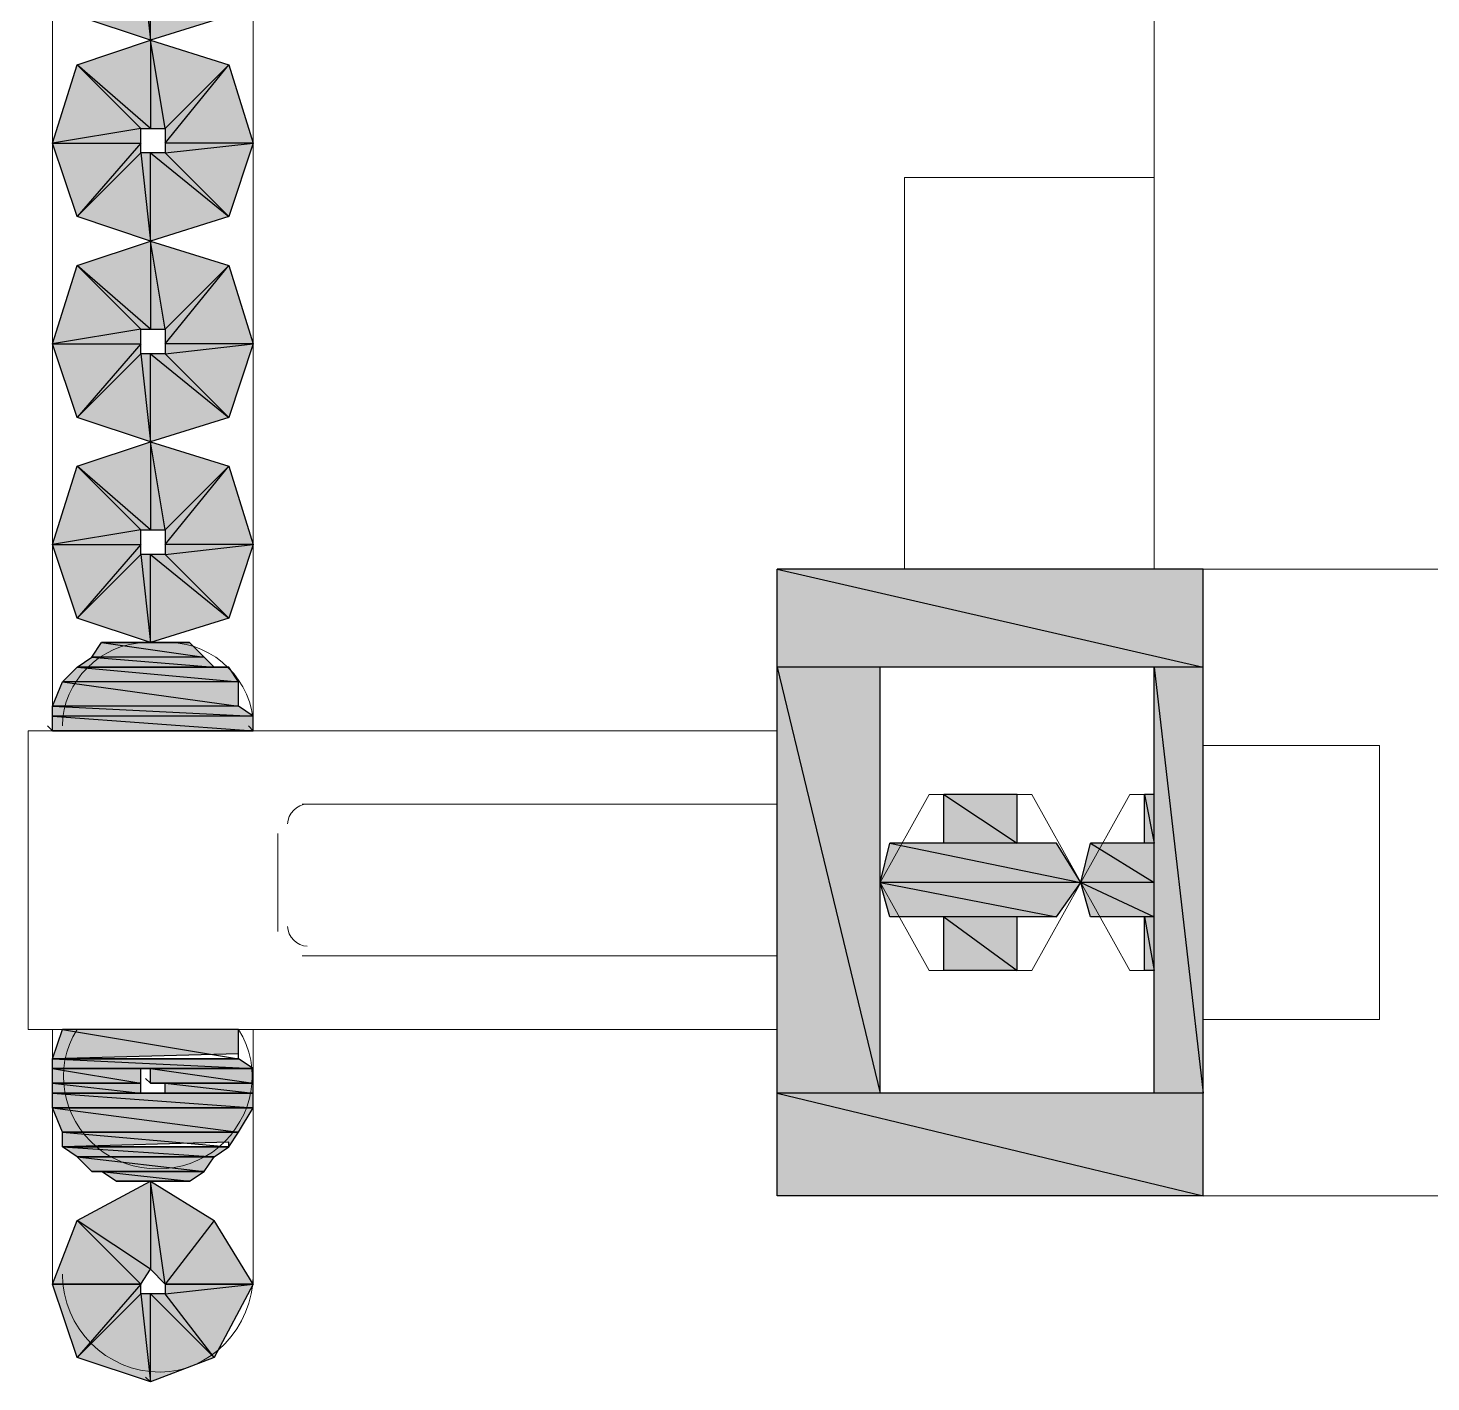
# Model space of a CAD drawing. Header units: millimetres. Extents: x 40 to 176, y -32 to 59.
# Drawn here: x 104.6479 to 105.0481, y 3.2596 to 3.6458 of the extents above; entities that cross this region are included whole.
import ezdxf

# ---------------------------------------------------------------- set-up
doc = ezdxf.new("R2010")
doc.units = ezdxf.units.MM
doc.layers.add('15 - Quadro de medição', color=6, linetype='Continuous')

msp = doc.modelspace()

# ---------------------------------------------------------------- hatches: boundary and pattern name
at = {"layer": '15 - Quadro de medição', "true_color": 0x000007}
h = msp.add_hatch(color=7, dxfattribs=at)
h.paths.add_polyline_path([(104.70517, 3.64932), (104.68701, 3.66748), (104.71215, 3.67027)])
h.paths.add_polyline_path([(104.68701, 3.66748), (104.71215, 3.67027), (104.68701, 3.67027)])
h.paths.add_polyline_path([(104.71215, 3.67027), (104.68701, 3.67027), (104.70517, 3.69262)])
h.paths.add_polyline_path([(104.68701, 3.67027), (104.70517, 3.69262), (104.68701, 3.67446)])
h.paths.add_polyline_path([(104.70517, 3.69262), (104.68701, 3.67446), (104.68282, 3.6996)])
h.paths.add_polyline_path([(104.68701, 3.67446), (104.68282, 3.6996), (104.68282, 3.67446)])
h.paths.add_polyline_path([(104.68282, 3.6996), (104.68282, 3.67446), (104.66187, 3.69262)])
h.paths.add_polyline_path([(104.68282, 3.67446), (104.66187, 3.69262), (104.68003, 3.67446)])
h.paths.add_polyline_path([(104.66187, 3.69262), (104.68003, 3.67446), (104.65488, 3.67027)])
h.paths.add_polyline_path([(104.68003, 3.67446), (104.65488, 3.67027), (104.68003, 3.67027)])
h.paths.add_polyline_path([(104.65488, 3.67027), (104.68003, 3.67027), (104.66187, 3.64932)])
h.paths.add_polyline_path([(104.68003, 3.67027), (104.66187, 3.64932), (104.68003, 3.66748)])
h.paths.add_polyline_path([(104.66187, 3.64932), (104.68003, 3.66748), (104.68282, 3.64233)])
h.paths.add_polyline_path([(104.68003, 3.66748), (104.68282, 3.64233), (104.68282, 3.66748)])
h.paths.add_polyline_path([(104.68282, 3.64233), (104.68282, 3.66748), (104.70517, 3.64932)])
h.paths.add_polyline_path([(104.68282, 3.66748), (104.70517, 3.64932), (104.68701, 3.66748)])
h = msp.add_hatch(color=7, dxfattribs=at)
h.paths.add_polyline_path([(104.70517, 3.59205), (104.68701, 3.61021), (104.71215, 3.613)])
h.paths.add_polyline_path([(104.68701, 3.61021), (104.71215, 3.613), (104.68701, 3.613)])
h.paths.add_polyline_path([(104.71215, 3.613), (104.68701, 3.613), (104.70517, 3.63535)])
h.paths.add_polyline_path([(104.68701, 3.613), (104.70517, 3.63535), (104.68701, 3.61719)])
h.paths.add_polyline_path([(104.70517, 3.63535), (104.68701, 3.61719), (104.68282, 3.64233)])
h.paths.add_polyline_path([(104.68701, 3.61719), (104.68282, 3.64233), (104.68282, 3.61719)])
h.paths.add_polyline_path([(104.68282, 3.64233), (104.68282, 3.61719), (104.66187, 3.63535)])
h.paths.add_polyline_path([(104.68282, 3.61719), (104.66187, 3.63535), (104.68003, 3.61719)])
h.paths.add_polyline_path([(104.66187, 3.63535), (104.68003, 3.61719), (104.65488, 3.613)])
h.paths.add_polyline_path([(104.68003, 3.61719), (104.65488, 3.613), (104.68003, 3.613)])
h.paths.add_polyline_path([(104.65488, 3.613), (104.68003, 3.613), (104.66187, 3.59205)])
h.paths.add_polyline_path([(104.68003, 3.613), (104.66187, 3.59205), (104.68003, 3.61021)])
h.paths.add_polyline_path([(104.66187, 3.59205), (104.68003, 3.61021), (104.68282, 3.58507)])
h.paths.add_polyline_path([(104.68003, 3.61021), (104.68282, 3.58507), (104.68282, 3.61021)])
h.paths.add_polyline_path([(104.68282, 3.58507), (104.68282, 3.61021), (104.70517, 3.59205)])
h.paths.add_polyline_path([(104.68282, 3.61021), (104.70517, 3.59205), (104.68701, 3.61021)])
h = msp.add_hatch(color=7, dxfattribs=at)
h.paths.add_polyline_path([(104.70517, 3.53478), (104.68701, 3.55294), (104.71215, 3.55574)])
h.paths.add_polyline_path([(104.68701, 3.55294), (104.71215, 3.55574), (104.68701, 3.55574)])
h.paths.add_polyline_path([(104.71215, 3.55574), (104.68701, 3.55574), (104.70517, 3.57808)])
h.paths.add_polyline_path([(104.68701, 3.55574), (104.70517, 3.57808), (104.68701, 3.55993)])
h.paths.add_polyline_path([(104.70517, 3.57808), (104.68701, 3.55993), (104.68282, 3.58507)])
h.paths.add_polyline_path([(104.68701, 3.55993), (104.68282, 3.58507), (104.68282, 3.55993)])
h.paths.add_polyline_path([(104.68282, 3.58507), (104.68282, 3.55993), (104.66187, 3.57808)])
h.paths.add_polyline_path([(104.68282, 3.55993), (104.66187, 3.57808), (104.68003, 3.55993)])
h.paths.add_polyline_path([(104.66187, 3.57808), (104.68003, 3.55993), (104.65488, 3.55574)])
h.paths.add_polyline_path([(104.68003, 3.55993), (104.65488, 3.55574), (104.68003, 3.55574)])
h.paths.add_polyline_path([(104.65488, 3.55574), (104.68003, 3.55574), (104.66187, 3.53478)])
h.paths.add_polyline_path([(104.68003, 3.55574), (104.66187, 3.53478), (104.68003, 3.55294)])
h.paths.add_polyline_path([(104.66187, 3.53478), (104.68003, 3.55294), (104.68282, 3.5278)])
h.paths.add_polyline_path([(104.68003, 3.55294), (104.68282, 3.5278), (104.68282, 3.55294)])
h.paths.add_polyline_path([(104.68282, 3.5278), (104.68282, 3.55294), (104.70517, 3.53478)])
h.paths.add_polyline_path([(104.68282, 3.55294), (104.70517, 3.53478), (104.68701, 3.55294)])
h = msp.add_hatch(color=7, dxfattribs=at)
h.paths.add_polyline_path([(104.70517, 3.47752), (104.68701, 3.49567), (104.71215, 3.49847)])
h.paths.add_polyline_path([(104.68701, 3.49567), (104.71215, 3.49847), (104.68701, 3.49847)])
h.paths.add_polyline_path([(104.71215, 3.49847), (104.68701, 3.49847), (104.70517, 3.52082)])
h.paths.add_polyline_path([(104.68701, 3.49847), (104.70517, 3.52082), (104.68701, 3.50266)])
h.paths.add_polyline_path([(104.70517, 3.52082), (104.68701, 3.50266), (104.68282, 3.5278)])
h.paths.add_polyline_path([(104.68701, 3.50266), (104.68282, 3.5278), (104.68282, 3.50266)])
h.paths.add_polyline_path([(104.68282, 3.5278), (104.68282, 3.50266), (104.66187, 3.52082)])
h.paths.add_polyline_path([(104.68282, 3.50266), (104.66187, 3.52082), (104.68003, 3.50266)])
h.paths.add_polyline_path([(104.66187, 3.52082), (104.68003, 3.50266), (104.65488, 3.49847)])
h.paths.add_polyline_path([(104.68003, 3.50266), (104.65488, 3.49847), (104.68003, 3.49847)])
h.paths.add_polyline_path([(104.65488, 3.49847), (104.68003, 3.49847), (104.66187, 3.47752)])
h.paths.add_polyline_path([(104.68003, 3.49847), (104.66187, 3.47752), (104.68003, 3.49567)])
h.paths.add_polyline_path([(104.66187, 3.47752), (104.68003, 3.49567), (104.68282, 3.47053)])
h.paths.add_polyline_path([(104.68003, 3.49567), (104.68282, 3.47053), (104.68282, 3.49567)])
h.paths.add_polyline_path([(104.68282, 3.47053), (104.68282, 3.49567), (104.70517, 3.47752)])
h.paths.add_polyline_path([(104.68282, 3.49567), (104.70517, 3.47752), (104.68701, 3.49567)])
h = msp.add_hatch(color=7, dxfattribs=at)
h.paths.add_polyline_path([(104.98312, 3.49148), (104.86161, 3.49148), (104.98312, 3.46355)])
h.paths.add_polyline_path([(104.86161, 3.49148), (104.98312, 3.46355), (104.86161, 3.46355)])
h = msp.add_hatch(color=7, dxfattribs=at)
h.paths.add_polyline_path([(104.69399, 3.47053), (104.66885, 3.47053), (104.69818, 3.46634)])
h.paths.add_polyline_path([(104.66885, 3.47053), (104.69818, 3.46634), (104.66606, 3.46634)])
h = msp.add_hatch(color=7, dxfattribs=at)
h.paths.add_polyline_path([(104.69818, 3.46634), (104.66606, 3.46634), (104.70098, 3.46355)])
h.paths.add_polyline_path([(104.66606, 3.46634), (104.70098, 3.46355), (104.66187, 3.46355)])
h = msp.add_hatch(color=7, dxfattribs=at)
h.paths.add_polyline_path([(104.70517, 3.46355), (104.66187, 3.46355), (104.70796, 3.45936)])
h.paths.add_polyline_path([(104.66187, 3.46355), (104.70796, 3.45936), (104.65768, 3.45936)])
h = msp.add_hatch(color=7, dxfattribs=at)
h.paths.add_polyline_path([(104.70517, 3.46355), (104.66187, 3.46355)])
h.paths.add_polyline_path([(104.70517, 3.46355), (104.66187, 3.46355), (104.70098, 3.46355)])
h = msp.add_hatch(color=7, dxfattribs=at)
h.paths.add_polyline_path([(104.89094, 3.46355), (104.86161, 3.46355), (104.89094, 3.34203)])
h.paths.add_polyline_path([(104.86161, 3.46355), (104.89094, 3.34203), (104.86161, 3.34203)])
h = msp.add_hatch(color=7, dxfattribs=at)
h.paths.add_polyline_path([(104.98312, 3.46355), (104.96916, 3.46355), (104.98312, 3.34203)])
h.paths.add_polyline_path([(104.96916, 3.46355), (104.98312, 3.34203), (104.96916, 3.34203)])
h = msp.add_hatch(color=7, dxfattribs=at)
h.paths.add_polyline_path([(104.70796, 3.45936), (104.65768, 3.45936), (104.70796, 3.45238)])
h.paths.add_polyline_path([(104.65768, 3.45936), (104.70796, 3.45238), (104.65488, 3.45238)])
h = msp.add_hatch(color=7, dxfattribs=at)
h.paths.add_polyline_path([(104.70796, 3.45238), (104.65488, 3.45238), (104.71215, 3.44958)])
h.paths.add_polyline_path([(104.65488, 3.45238), (104.71215, 3.44958), (104.65488, 3.44958)])
h = msp.add_hatch(color=7, dxfattribs=at)
h.paths.add_polyline_path([(104.71215, 3.44958), (104.65488, 3.44958), (104.71215, 3.44539)])
h.paths.add_polyline_path([(104.65488, 3.44958), (104.71215, 3.44539), (104.65488, 3.44539)])
h.paths.add_polyline_path([(104.71215, 3.44539), (104.65488, 3.44539)])
h.paths.add_polyline_path([(104.65488, 3.44539), (104.71215, 3.44539)])
h = msp.add_hatch(color=7, dxfattribs=at)
h.paths.add_polyline_path([(104.93005, 3.42723), (104.90909, 3.42723), (104.93005, 3.41327)])
h.paths.add_polyline_path([(104.90909, 3.42723), (104.93005, 3.41327), (104.90909, 3.41327)])
h = msp.add_hatch(color=7, dxfattribs=at)
h.paths.add_polyline_path([(104.96916, 3.42723), (104.96636, 3.42723), (104.96916, 3.41327)])
h.paths.add_polyline_path([(104.96636, 3.42723), (104.96916, 3.41327), (104.96636, 3.41327)])
h = msp.add_hatch(color=7, dxfattribs=at)
h.paths.add_polyline_path([(104.94122, 3.41327), (104.89373, 3.41327), (104.9482, 3.40209)])
h.paths.add_polyline_path([(104.89373, 3.41327), (104.9482, 3.40209), (104.89094, 3.40209)])
h = msp.add_hatch(color=7, dxfattribs=at)
h.paths.add_polyline_path([(104.96916, 3.41327), (104.951, 3.41327), (104.96916, 3.40209)])
h.paths.add_polyline_path([(104.951, 3.41327), (104.96916, 3.40209), (104.9482, 3.40209)])
h = msp.add_hatch(color=7, dxfattribs=at)
h.paths.add_polyline_path([(104.9482, 3.40209), (104.89094, 3.40209), (104.94122, 3.39231)])
h.paths.add_polyline_path([(104.89094, 3.40209), (104.94122, 3.39231), (104.89373, 3.39231)])
h = msp.add_hatch(color=7, dxfattribs=at)
h.paths.add_polyline_path([(104.96916, 3.40209), (104.9482, 3.40209), (104.96916, 3.39231)])
h.paths.add_polyline_path([(104.9482, 3.40209), (104.96916, 3.39231), (104.951, 3.39231)])
h = msp.add_hatch(color=7, dxfattribs=at)
h.paths.add_polyline_path([(104.93005, 3.39231), (104.90909, 3.39231), (104.93005, 3.37695)])
h.paths.add_polyline_path([(104.90909, 3.39231), (104.93005, 3.37695), (104.90909, 3.37695)])
h = msp.add_hatch(color=7, dxfattribs=at)
h.paths.add_polyline_path([(104.96916, 3.39231), (104.96636, 3.39231), (104.96916, 3.37695)])
h.paths.add_polyline_path([(104.96636, 3.39231), (104.96916, 3.37695), (104.96636, 3.37695)])
h = msp.add_hatch(color=7, dxfattribs=at)
h.paths.add_polyline_path([(104.70796, 3.36019), (104.65768, 3.36019), (104.70796, 3.35181)])
h.paths.add_polyline_path([(104.65768, 3.36019), (104.70796, 3.35181), (104.65488, 3.35181)])
h.paths.add_polyline_path([(104.70796, 3.35181), (104.65488, 3.35181)])
h.paths.add_polyline_path([(104.65488, 3.35181), (104.70796, 3.35181), (104.70796, 3.35321)])
h = msp.add_hatch(color=7, dxfattribs=at)
h.paths.add_polyline_path([(104.70796, 3.35181), (104.65488, 3.35181), (104.71215, 3.34902)])
h.paths.add_polyline_path([(104.65488, 3.35181), (104.71215, 3.34902), (104.65488, 3.34902)])
h.paths.add_polyline_path([(104.71215, 3.34902), (104.65488, 3.34902)])
h.paths.add_polyline_path([(104.65488, 3.34902), (104.71215, 3.34902)])
h.paths.add_polyline_path([(104.71215, 3.34902), (104.65488, 3.34902)])
h.paths.add_polyline_path([(104.71215, 3.34902), (104.65488, 3.34902)])
h = msp.add_hatch(color=7, dxfattribs=at)
h.paths.add_polyline_path([(104.68003, 3.34902), (104.65488, 3.34902)])
h.paths.add_polyline_path([(104.68003, 3.34902), (104.65488, 3.34902), (104.68282, 3.34902)])
h = msp.add_hatch(color=7, dxfattribs=at)
h.paths.add_polyline_path([(104.68003, 3.34902), (104.65488, 3.34902), (104.68003, 3.34482)])
h.paths.add_polyline_path([(104.65488, 3.34902), (104.68003, 3.34482), (104.65488, 3.34482)])
h = msp.add_hatch(color=7, dxfattribs=at)
h.paths.add_polyline_path([(104.71215, 3.34902), (104.68282, 3.34902), (104.71215, 3.34482)])
h.paths.add_polyline_path([(104.68282, 3.34902), (104.71215, 3.34482), (104.68282, 3.34482)])
h = msp.add_hatch(color=7, dxfattribs=at)
h.paths.add_polyline_path([(104.68003, 3.34482), (104.65488, 3.34482), (104.68003, 3.34203)])
h.paths.add_polyline_path([(104.65488, 3.34482), (104.68003, 3.34203), (104.65488, 3.34203)])
h = msp.add_hatch(color=7, dxfattribs=at)
h.paths.add_polyline_path([(104.68282, 3.34203), (104.65488, 3.34203)])
h.paths.add_polyline_path([(104.68282, 3.34203), (104.65488, 3.34203), (104.68003, 3.34203)])
h = msp.add_hatch(color=7, dxfattribs=at)
h.paths.add_polyline_path([(104.71215, 3.34203), (104.65488, 3.34203), (104.71215, 3.33784)])
h.paths.add_polyline_path([(104.65488, 3.34203), (104.71215, 3.33784), (104.65488, 3.33784)])
h.paths.add_polyline_path([(104.71215, 3.33784), (104.65488, 3.33784)])
h.paths.add_polyline_path([(104.65488, 3.33784), (104.71215, 3.33784)])
h = msp.add_hatch(color=7, dxfattribs=at)
h.paths.add_polyline_path([(104.71215, 3.34482), (104.68701, 3.34482), (104.71215, 3.34203)])
h.paths.add_polyline_path([(104.68701, 3.34482), (104.71215, 3.34203), (104.68701, 3.34203)])
h = msp.add_hatch(color=7, dxfattribs=at)
h.paths.add_polyline_path([(104.98312, 3.34203), (104.86161, 3.34203), (104.98312, 3.3127)])
h.paths.add_polyline_path([(104.86161, 3.34203), (104.98312, 3.3127), (104.86161, 3.3127)])
h = msp.add_hatch(color=7, dxfattribs=at)
h.paths.add_polyline_path([(104.71215, 3.33784), (104.65488, 3.33784), (104.70796, 3.33086)])
h.paths.add_polyline_path([(104.65488, 3.33784), (104.70796, 3.33086), (104.65768, 3.33086)])
h.paths.add_polyline_path([(104.70796, 3.33086), (104.65768, 3.33086)])
h.paths.add_polyline_path([(104.65768, 3.33086), (104.70796, 3.33086)])
h = msp.add_hatch(color=7, dxfattribs=at)
h.paths.add_polyline_path([(104.70796, 3.33086), (104.65768, 3.33086), (104.70517, 3.32667)])
h.paths.add_polyline_path([(104.65768, 3.33086), (104.70517, 3.32667), (104.65768, 3.32667)])
h.paths.add_polyline_path([(104.70517, 3.32667), (104.65768, 3.32667)])
h.paths.add_polyline_path([(104.65768, 3.32667), (104.70517, 3.32667), (104.70517, 3.32806)])
h = msp.add_hatch(color=7, dxfattribs=at)
h.paths.add_polyline_path([(104.70517, 3.32667), (104.65768, 3.32667), (104.70098, 3.32387)])
h.paths.add_polyline_path([(104.65768, 3.32667), (104.70098, 3.32387), (104.66187, 3.32387)])
h.paths.add_polyline_path([(104.70098, 3.32387), (104.66187, 3.32387)])
h.paths.add_polyline_path([(104.66187, 3.32387), (104.70098, 3.32387)])
h = msp.add_hatch(color=7, dxfattribs=at)
h.paths.add_polyline_path([(104.70098, 3.32387), (104.66187, 3.32387), (104.69818, 3.31968)])
h.paths.add_polyline_path([(104.66187, 3.32387), (104.69818, 3.31968), (104.66606, 3.31968)])
h.paths.add_polyline_path([(104.69818, 3.31968), (104.66606, 3.31968), (104.66885, 3.31968)])
msp.add_hatch(color=7, dxfattribs=at).paths.add_polyline_path([(104.66606, 3.31968), (104.69818, 3.31968), (104.69679, 3.31968)])
h = msp.add_hatch(color=7, dxfattribs=at)
h.paths.add_polyline_path([(104.69818, 3.31968), (104.66885, 3.31968), (104.69399, 3.31689)])
h.paths.add_polyline_path([(104.66885, 3.31968), (104.69399, 3.31689), (104.67304, 3.31689)])
h.paths.add_polyline_path([(104.69399, 3.31689), (104.67304, 3.31689)])
h.paths.add_polyline_path([(104.67304, 3.31689), (104.69399, 3.31689)])
h = msp.add_hatch(color=7, dxfattribs=at)
h.paths.add_polyline_path([(104.71215, 3.28756), (104.70098, 3.30572), (104.68701, 3.28756)])
h.paths.add_polyline_path([(104.70098, 3.30572), (104.68701, 3.28756), (104.68282, 3.31689)])
h.paths.add_polyline_path([(104.68701, 3.28756), (104.68282, 3.31689), (104.68282, 3.29175)])
h.paths.add_polyline_path([(104.68282, 3.31689), (104.68282, 3.29175), (104.66187, 3.30572)])
h.paths.add_polyline_path([(104.68282, 3.29175), (104.66187, 3.30572), (104.68003, 3.28756)])
h.paths.add_polyline_path([(104.66187, 3.30572), (104.68003, 3.28756), (104.65488, 3.28756)])
h = msp.add_hatch(color=7, dxfattribs=at)
h.paths.add_polyline_path([(104.65488, 3.28756), (104.68003, 3.28756), (104.66187, 3.26661)])
h.paths.add_polyline_path([(104.68003, 3.28756), (104.66187, 3.26661), (104.68003, 3.28476)])
h.paths.add_polyline_path([(104.66187, 3.26661), (104.68003, 3.28476), (104.68282, 3.25962)])
h.paths.add_polyline_path([(104.68003, 3.28476), (104.68282, 3.25962), (104.68282, 3.28476)])
h.paths.add_polyline_path([(104.68282, 3.25962), (104.68282, 3.28476), (104.70098, 3.26661)])
h.paths.add_polyline_path([(104.68282, 3.28476), (104.70098, 3.26661), (104.68701, 3.28476)])
h.paths.add_polyline_path([(104.70098, 3.26661), (104.68701, 3.28476), (104.71215, 3.28756)])
h.paths.add_polyline_path([(104.68701, 3.28476), (104.71215, 3.28756), (104.68701, 3.28756)])

# ---------------------------------------------------------------- linework, layer by layer
at = {"layer": '15 - Quadro de medição', "color": 7, "linetype": 'Continuous', "lineweight": 20, "true_color": 0x000007}
for points in [[(104.65488, 3.44539), (104.65488, 4.35328), (104.65488, 4.35328)], [(104.71215, 4.35328), (104.71215, 3.44539), (104.71215, 3.44539)], [(104.96916, 3.49148), (104.96916, 3.83509), (104.96916, 3.83509)], [(104.89792, 3.49148), (104.89792, 3.60323), (104.96916, 3.60323)], [(104.98312, 3.49148), (104.98312, 3.3127), (104.98312, 3.3127)], [(104.68701, 3.47053), (104.68282, 3.47053), (104.68003, 3.47053)], [(104.96916, 3.46355), (104.89094, 3.46355), (104.89094, 3.34203), (104.96916, 3.34203)], [(104.96916, 3.46355), (104.96916, 3.34203), (104.96916, 3.34203)], [(104.65488, 3.44539), (104.65349, 3.44679), (104.65349, 3.44679)], [(104.71215, 3.44539), (104.71076, 3.44679), (104.71076, 3.44679)], [(104.86161, 3.44539), (104.6479, 3.44539), (104.6479, 3.36019), (104.86161, 3.36019)], [(104.6479, 3.44539), (104.75545, 3.44539), (104.75545, 3.44539)], [(104.90909, 3.42723), (104.90909, 3.41327), (104.90909, 3.41327)], [(104.93005, 3.42723), (104.93005, 3.41327), (104.93005, 3.41327)], [(104.96916, 3.42723), (104.96217, 3.42723), (104.9482, 3.40209), (104.96217, 3.37695), (104.96916, 3.37695)], [(104.96217, 3.42723), (104.96636, 3.42723), (104.96636, 3.41327)], [(104.72612, 3.42444), (104.86161, 3.42444), (104.86161, 3.42444)], [(104.71914, 3.38812), (104.71914, 3.41606), (104.71914, 3.41606)], [(104.89373, 3.41327), (104.90909, 3.41327), (104.90909, 3.41327)], [(104.93005, 3.41327), (104.94122, 3.41327), (104.94122, 3.41327)], [(104.951, 3.41327), (104.96636, 3.41327), (104.96636, 3.41327)], [(104.89373, 3.39231), (104.90909, 3.39231), (104.90909, 3.39231)], [(104.90909, 3.39231), (104.90909, 3.37695), (104.90909, 3.37695)], [(104.93005, 3.39231), (104.93005, 3.37695), (104.93005, 3.37695)], [(104.93005, 3.39231), (104.94122, 3.39231), (104.94122, 3.39231)], [(104.951, 3.39231), (104.96636, 3.39231), (104.96636, 3.39231)], [(104.96636, 3.39231), (104.96636, 3.37695), (104.96636, 3.37695)], [(104.86161, 3.38114), (104.72612, 3.38114), (104.72612, 3.38114)], [(104.65488, 3.28756), (104.65488, 3.36019), (104.65488, 3.36019)], [(104.71215, 3.36019), (104.71215, 3.28756), (104.71215, 3.28756)], [(104.68282, 3.34482), (104.68142, 3.34622), (104.68142, 3.34622)], [(104.68282, 3.25962), (104.68142, 3.26102), (104.68142, 3.26102)]]:
    msp.add_lwpolyline(points, dxfattribs=at)
at = {"layer": '15 - Quadro de medição', "color": 7, "linetype": 'Continuous', "lineweight": -2, "true_color": 0x000007}
for points in [[(104.66187, 3.64932), (104.68003, 3.66748), (104.68282, 3.64233)], [(104.68003, 3.66748), (104.68282, 3.64233), (104.68282, 3.66748)], [(104.68282, 3.64233), (104.68282, 3.66748), (104.70517, 3.64932)], [(104.68282, 3.64233), (104.68282, 3.61719), (104.66187, 3.63535)], [(104.70517, 3.63535), (104.68701, 3.61719), (104.68282, 3.64233)], [(104.68701, 3.61719), (104.68282, 3.64233), (104.68282, 3.61719)], [(104.66187, 3.63535), (104.68003, 3.61719), (104.65488, 3.613)], [(104.68282, 3.61719), (104.66187, 3.63535), (104.68003, 3.61719)], [(104.71215, 3.613), (104.68701, 3.613), (104.70517, 3.63535)], [(104.68701, 3.613), (104.70517, 3.63535), (104.68701, 3.61719)], [(104.68003, 3.61719), (104.65488, 3.613), (104.68003, 3.613)], [(104.65488, 3.613), (104.68003, 3.613), (104.66187, 3.59205)], [(104.68003, 3.613), (104.66187, 3.59205), (104.68003, 3.61021)], [(104.66187, 3.59205), (104.68003, 3.61021), (104.68282, 3.58507)], [(104.68003, 3.61021), (104.68282, 3.58507), (104.68282, 3.61021)], [(104.68282, 3.58507), (104.68282, 3.61021), (104.70517, 3.59205)], [(104.68282, 3.61021), (104.70517, 3.59205), (104.68701, 3.61021)], [(104.70517, 3.59205), (104.68701, 3.61021), (104.71215, 3.613)], [(104.68701, 3.61021), (104.71215, 3.613), (104.68701, 3.613)], [(104.68282, 3.58507), (104.68282, 3.55993), (104.66187, 3.57808)], [(104.70517, 3.57808), (104.68701, 3.55993), (104.68282, 3.58507)], [(104.68701, 3.55993), (104.68282, 3.58507), (104.68282, 3.55993)], [(104.66187, 3.57808), (104.68003, 3.55993), (104.65488, 3.55574)], [(104.68282, 3.55993), (104.66187, 3.57808), (104.68003, 3.55993)], [(104.71215, 3.55574), (104.68701, 3.55574), (104.70517, 3.57808)], [(104.68701, 3.55574), (104.70517, 3.57808), (104.68701, 3.55993)], [(104.68003, 3.55993), (104.65488, 3.55574), (104.68003, 3.55574)], [(104.65488, 3.55574), (104.68003, 3.55574), (104.66187, 3.53478)], [(104.68003, 3.55574), (104.66187, 3.53478), (104.68003, 3.55294)], [(104.70517, 3.53478), (104.68701, 3.55294), (104.71215, 3.55574)], [(104.68701, 3.55294), (104.71215, 3.55574), (104.68701, 3.55574)], [(104.66187, 3.53478), (104.68003, 3.55294), (104.68282, 3.5278)], [(104.68003, 3.55294), (104.68282, 3.5278), (104.68282, 3.55294)], [(104.68282, 3.5278), (104.68282, 3.55294), (104.70517, 3.53478)], [(104.68282, 3.55294), (104.70517, 3.53478), (104.68701, 3.55294)], [(104.68282, 3.5278), (104.68282, 3.50266), (104.66187, 3.52082)], [(104.70517, 3.52082), (104.68701, 3.50266), (104.68282, 3.5278)], [(104.68701, 3.50266), (104.68282, 3.5278), (104.68282, 3.50266)], [(104.66187, 3.52082), (104.68003, 3.50266), (104.65488, 3.49847)], [(104.68282, 3.50266), (104.66187, 3.52082), (104.68003, 3.50266)], [(104.71215, 3.49847), (104.68701, 3.49847), (104.70517, 3.52082)], [(104.68701, 3.49847), (104.70517, 3.52082), (104.68701, 3.50266)], [(104.68003, 3.50266), (104.65488, 3.49847), (104.68003, 3.49847)], [(104.65488, 3.49847), (104.68003, 3.49847), (104.66187, 3.47752)], [(104.68003, 3.49847), (104.66187, 3.47752), (104.68003, 3.49567)], [(104.70517, 3.47752), (104.68701, 3.49567), (104.71215, 3.49847)], [(104.68701, 3.49567), (104.71215, 3.49847), (104.68701, 3.49847)], [(104.66187, 3.47752), (104.68003, 3.49567), (104.68282, 3.47053)], [(104.68003, 3.49567), (104.68282, 3.47053), (104.68282, 3.49567)], [(104.68282, 3.47053), (104.68282, 3.49567), (104.70517, 3.47752)], [(104.68282, 3.49567), (104.70517, 3.47752), (104.68701, 3.49567)], [(104.98312, 3.49148), (104.86161, 3.49148), (104.98312, 3.46355)], [(104.86161, 3.49148), (104.98312, 3.46355), (104.86161, 3.46355)], [(104.66885, 3.47053), (104.69818, 3.46634), (104.66606, 3.46634)], [(104.67584, 3.47053), (104.69399, 3.47053), (104.66885, 3.47053)], [(104.69399, 3.47053), (104.66885, 3.47053), (104.69818, 3.46634)], [(104.68003, 3.47053), (104.6898, 3.47053), (104.67584, 3.47053)], [(104.6898, 3.47053), (104.67584, 3.47053), (104.69399, 3.47053)], [(104.68701, 3.47053), (104.68003, 3.47053), (104.6898, 3.47053)], [(104.66606, 3.46634), (104.70098, 3.46355), (104.66187, 3.46355)], [(104.69818, 3.46634), (104.66606, 3.46634), (104.70098, 3.46355)], [(104.66187, 3.46355), (104.70796, 3.45936), (104.65768, 3.45936)], [(104.70517, 3.46355), (104.70517, 3.46355), (104.66187, 3.46355)], [(104.70517, 3.46355), (104.66187, 3.46355), (104.70098, 3.46355)], [(104.70517, 3.46355), (104.66187, 3.46355), (104.70796, 3.45936)], [(104.89094, 3.46355), (104.86161, 3.46355), (104.89094, 3.34203)], [(104.86161, 3.46355), (104.89094, 3.34203), (104.86161, 3.34203)], [(104.98312, 3.46355), (104.96916, 3.46355), (104.98312, 3.34203)], [(104.96916, 3.46355), (104.98312, 3.34203), (104.96916, 3.34203)], [(104.65768, 3.45936), (104.70796, 3.45238), (104.65488, 3.45238)], [(104.70796, 3.45936), (104.65768, 3.45936), (104.70796, 3.45238)], [(104.70796, 3.45238), (104.65488, 3.45238), (104.71215, 3.44958)], [(104.65488, 3.45238), (104.71215, 3.44958), (104.65488, 3.44958)], [(104.71215, 3.44958), (104.65488, 3.44958), (104.71215, 3.44539)], [(104.65488, 3.44958), (104.71215, 3.44539), (104.65488, 3.44539)], [(104.71215, 3.44539), (104.65488, 3.44539)], [(104.65488, 3.44539), (104.71215, 3.44539), (104.71215, 3.44539)], [(104.93005, 3.42723), (104.90909, 3.42723), (104.93005, 3.41327)], [(104.90909, 3.42723), (104.93005, 3.41327), (104.90909, 3.41327)], [(104.96916, 3.42723), (104.96636, 3.42723), (104.96916, 3.41327)], [(104.96636, 3.42723), (104.96916, 3.41327), (104.96636, 3.41327)], [(104.89373, 3.41327), (104.9482, 3.40209), (104.89094, 3.40209)], [(104.94122, 3.41327), (104.89373, 3.41327), (104.9482, 3.40209)], [(104.951, 3.41327), (104.96916, 3.40209), (104.9482, 3.40209)], [(104.96916, 3.41327), (104.951, 3.41327), (104.96916, 3.40209)], [(104.9482, 3.40209), (104.89094, 3.40209), (104.94122, 3.39231)], [(104.89094, 3.40209), (104.94122, 3.39231), (104.89373, 3.39231)], [(104.96916, 3.40209), (104.9482, 3.40209), (104.96916, 3.39231)], [(104.9482, 3.40209), (104.96916, 3.39231), (104.951, 3.39231)], [(104.93005, 3.39231), (104.90909, 3.39231), (104.93005, 3.37695)], [(104.90909, 3.39231), (104.93005, 3.37695), (104.90909, 3.37695)], [(104.96916, 3.39231), (104.96636, 3.39231), (104.96916, 3.37695)], [(104.96636, 3.39231), (104.96916, 3.37695), (104.96636, 3.37695)], [(104.65768, 3.36019), (104.70796, 3.35181), (104.65488, 3.35181)], [(104.70796, 3.36019), (104.65768, 3.36019), (104.70796, 3.35181)], [(104.65488, 3.35181), (104.70796, 3.35181), (104.70796, 3.35321)], [(104.70796, 3.35181), (104.65488, 3.35181)], [(104.70796, 3.35181), (104.65488, 3.35181), (104.71215, 3.34902)], [(104.65488, 3.35181), (104.71215, 3.34902), (104.65488, 3.34902)], [(104.71215, 3.34902), (104.65488, 3.34902)], [(104.65488, 3.34902), (104.71215, 3.34902), (104.71215, 3.34902)], [(104.71215, 3.34902), (104.71215, 3.34902), (104.65488, 3.34902)], [(104.71215, 3.34902), (104.65488, 3.34902)], [(104.65488, 3.34902), (104.68282, 3.34902), (104.68282, 3.34902)], [(104.68282, 3.34902), (104.68282, 3.34902), (104.65488, 3.34902)], [(104.68003, 3.34902), (104.68003, 3.34902), (104.65488, 3.34902)], [(104.68003, 3.34902), (104.65488, 3.34902), (104.68282, 3.34902)], [(104.68003, 3.34902), (104.65488, 3.34902), (104.68003, 3.34482)], [(104.65488, 3.34902), (104.68003, 3.34482), (104.65488, 3.34482)], [(104.68282, 3.34902), (104.71215, 3.34902), (104.71215, 3.34902)], [(104.71215, 3.34902), (104.71215, 3.34902), (104.68282, 3.34902)], [(104.68282, 3.34902), (104.71215, 3.34902), (104.71215, 3.34902)], [(104.71215, 3.34902), (104.71215, 3.34902), (104.68282, 3.34902)], [(104.71215, 3.34902), (104.68282, 3.34902), (104.71215, 3.34482)], [(104.68282, 3.34902), (104.71215, 3.34482), (104.68282, 3.34482)], [(104.65488, 3.34482), (104.68003, 3.34482), (104.68003, 3.34482)], [(104.68003, 3.34482), (104.68003, 3.34482), (104.65488, 3.34482)], [(104.65488, 3.34482), (104.68003, 3.34482), (104.68003, 3.34482)], [(104.68003, 3.34482), (104.68003, 3.34482), (104.65488, 3.34482)], [(104.65488, 3.34482), (104.68003, 3.34482), (104.68003, 3.34482)], [(104.68003, 3.34482), (104.68003, 3.34482), (104.65488, 3.34482)], [(104.68003, 3.34482), (104.65488, 3.34482)], [(104.65488, 3.34482), (104.68003, 3.34482), (104.68003, 3.34482)], [(104.65488, 3.34482), (104.68003, 3.34482), (104.68003, 3.34482)], [(104.68003, 3.34482), (104.68003, 3.34482), (104.65488, 3.34482)], [(104.65488, 3.34482), (104.68003, 3.34482), (104.68003, 3.34482)], [(104.68003, 3.34482), (104.68003, 3.34482), (104.65488, 3.34482)], [(104.65488, 3.34482), (104.68003, 3.34482), (104.68003, 3.34482)], [(104.68003, 3.34482), (104.68003, 3.34482), (104.65488, 3.34482)], [(104.68003, 3.34482), (104.65488, 3.34482), (104.68003, 3.34203)], [(104.65488, 3.34482), (104.68003, 3.34203), (104.65488, 3.34203)], [(104.65488, 3.34203), (104.68003, 3.34203), (104.68003, 3.34203)], [(104.68003, 3.34203), (104.68003, 3.34203), (104.65488, 3.34203)], [(104.65488, 3.34203), (104.68003, 3.34203), (104.68003, 3.34203)], [(104.68003, 3.34203), (104.68003, 3.34203), (104.65488, 3.34203)], [(104.65488, 3.34203), (104.68003, 3.34203), (104.68003, 3.34203)], [(104.68003, 3.34203), (104.68003, 3.34203), (104.65488, 3.34203)], [(104.65488, 3.34203), (104.68003, 3.34203), (104.68003, 3.34203)], [(104.68003, 3.34203), (104.68003, 3.34203), (104.65488, 3.34203)], [(104.65488, 3.34203), (104.68003, 3.34203), (104.68003, 3.34203)], [(104.68003, 3.34203), (104.68003, 3.34203), (104.65488, 3.34203)], [(104.68282, 3.34203), (104.68282, 3.34203), (104.65488, 3.34203)], [(104.68282, 3.34203), (104.65488, 3.34203), (104.68003, 3.34203)], [(104.65488, 3.34203), (104.68282, 3.34203), (104.68282, 3.34203)], [(104.68282, 3.34203), (104.68282, 3.34203), (104.65488, 3.34203)], [(104.71215, 3.34203), (104.65488, 3.34203), (104.71215, 3.33784)], [(104.65488, 3.34203), (104.71215, 3.33784), (104.65488, 3.33784)], [(104.71215, 3.34482), (104.68282, 3.34482)], [(104.68282, 3.34482), (104.71215, 3.34482), (104.68701, 3.34482)], [(104.68701, 3.34203), (104.71215, 3.34203), (104.68282, 3.34203)], [(104.68282, 3.34203), (104.71215, 3.34203), (104.71215, 3.34203)], [(104.71215, 3.34203), (104.71215, 3.34203), (104.68282, 3.34203)], [(104.68282, 3.34203), (104.71215, 3.34203), (104.71215, 3.34203)], [(104.71215, 3.34203), (104.71215, 3.34203), (104.68282, 3.34203)], [(104.68282, 3.34203), (104.71215, 3.34203), (104.71215, 3.34203)], [(104.71215, 3.34203), (104.71215, 3.34203), (104.68282, 3.34203)], [(104.68701, 3.34482), (104.71215, 3.34482), (104.71215, 3.34482)], [(104.71215, 3.34482), (104.71215, 3.34482), (104.68701, 3.34482)], [(104.68701, 3.34482), (104.71215, 3.34482), (104.71215, 3.34482)], [(104.71215, 3.34482), (104.71215, 3.34482), (104.68701, 3.34482)], [(104.68701, 3.34482), (104.71215, 3.34482), (104.71215, 3.34482)], [(104.71215, 3.34482), (104.71215, 3.34482), (104.68701, 3.34482)], [(104.68701, 3.34482), (104.71215, 3.34482), (104.71215, 3.34482)], [(104.71215, 3.34482), (104.71215, 3.34482), (104.68701, 3.34482)], [(104.68701, 3.34482), (104.71215, 3.34482), (104.71215, 3.34482)], [(104.71215, 3.34482), (104.71215, 3.34482), (104.68701, 3.34482)], [(104.71215, 3.34482), (104.68701, 3.34482), (104.71215, 3.34203)], [(104.68701, 3.34482), (104.71215, 3.34203), (104.68701, 3.34203)], [(104.68701, 3.34203), (104.71215, 3.34203), (104.71215, 3.34203)], [(104.71215, 3.34203), (104.71215, 3.34203), (104.68701, 3.34203)], [(104.71215, 3.34203), (104.68701, 3.34203)], [(104.68701, 3.34203), (104.71215, 3.34203), (104.71215, 3.34203)], [(104.68701, 3.34203), (104.71215, 3.34203), (104.71215, 3.34203)], [(104.71215, 3.34203), (104.71215, 3.34203), (104.68701, 3.34203)], [(104.71215, 3.34203), (104.68701, 3.34203)], [(104.98312, 3.34203), (104.86161, 3.34203), (104.98312, 3.3127)], [(104.86161, 3.34203), (104.98312, 3.3127), (104.86161, 3.3127)], [(104.71215, 3.33784), (104.65488, 3.33784)], [(104.65488, 3.33784), (104.71215, 3.33784), (104.71215, 3.33784)], [(104.71215, 3.33784), (104.65488, 3.33784), (104.70796, 3.33086)], [(104.65488, 3.33784), (104.70796, 3.33086), (104.65768, 3.33086)], [(104.70796, 3.33086), (104.65768, 3.33086)], [(104.65768, 3.33086), (104.70796, 3.33086), (104.70796, 3.33086)], [(104.70796, 3.33086), (104.65768, 3.33086), (104.70517, 3.32667)], [(104.65768, 3.33086), (104.70517, 3.32667), (104.65768, 3.32667)], [(104.65768, 3.32667), (104.70517, 3.32667), (104.70517, 3.32806)], [(104.70517, 3.32667), (104.65768, 3.32667)], [(104.70517, 3.32667), (104.65768, 3.32667), (104.70098, 3.32387)], [(104.65768, 3.32667), (104.70098, 3.32387), (104.66187, 3.32387)], [(104.70098, 3.32387), (104.66187, 3.32387)], [(104.66187, 3.32387), (104.70098, 3.32387), (104.70098, 3.32387)], [(104.70098, 3.32387), (104.66187, 3.32387), (104.69818, 3.31968)], [(104.66187, 3.32387), (104.69818, 3.31968), (104.66606, 3.31968)], [(104.69818, 3.31968), (104.66606, 3.31968), (104.66885, 3.31968)], [(104.66606, 3.31968), (104.69818, 3.31968), (104.69679, 3.31968)], [(104.69818, 3.31968), (104.66885, 3.31968), (104.69399, 3.31689)], [(104.66885, 3.31968), (104.69399, 3.31689), (104.67304, 3.31689)], [(104.68282, 3.31689), (104.68282, 3.29175), (104.66187, 3.30572)], [(104.69399, 3.31689), (104.67304, 3.31689)], [(104.67304, 3.31689), (104.69399, 3.31689), (104.69399, 3.31689)], [(104.69399, 3.31689), (104.67304, 3.31689), (104.68701, 3.31689)], [(104.67304, 3.31689), (104.68701, 3.31689), (104.67584, 3.31689)], [(104.67584, 3.31689), (104.68003, 3.31689), (104.68701, 3.31689)], [(104.67584, 3.31689), (104.68701, 3.31689), (104.68701, 3.31689)], [(104.68003, 3.31689), (104.68701, 3.31689), (104.68282, 3.31689)], [(104.70098, 3.30572), (104.68701, 3.28756), (104.68282, 3.31689)], [(104.68701, 3.28756), (104.68282, 3.31689), (104.68282, 3.29175)], [(104.66187, 3.30572), (104.68003, 3.28756), (104.65488, 3.28756)], [(104.68282, 3.29175), (104.66187, 3.30572), (104.68003, 3.28756)], [(104.71215, 3.28756), (104.70098, 3.30572), (104.68701, 3.28756)], [(104.65488, 3.28756), (104.68003, 3.28756), (104.66187, 3.26661)], [(104.68003, 3.28756), (104.66187, 3.26661), (104.68003, 3.28476)], [(104.70098, 3.26661), (104.68701, 3.28476), (104.71215, 3.28756)], [(104.68701, 3.28476), (104.71215, 3.28756), (104.68701, 3.28756)], [(104.66187, 3.26661), (104.68003, 3.28476), (104.68282, 3.25962)], [(104.68003, 3.28476), (104.68282, 3.25962), (104.68282, 3.28476)], [(104.68282, 3.25962), (104.68282, 3.28476), (104.70098, 3.26661)], [(104.68282, 3.28476), (104.70098, 3.26661), (104.68701, 3.28476)]]:
    msp.add_lwpolyline(points, close=True, dxfattribs=at)
at = {"layer": '15 - Quadro de medição', "color": 7, "linetype": 'Continuous', "lineweight": 20, "true_color": 0x000007}
for points in [[(105.42729, 3.49148), (106.00276, 3.49148), (106.00276, 3.3127), (104.86161, 3.3127), (104.86161, 3.49148)], [(104.98312, 3.36298), (105.03341, 3.36298), (105.03341, 3.4412), (104.98312, 3.4412)], [(104.9049, 3.42723), (104.89094, 3.40209), (104.9049, 3.37695), (104.93424, 3.37695), (104.9482, 3.40209), (104.93424, 3.42723)]]:
    msp.add_lwpolyline(points, close=True, dxfattribs=at)
for points, knots in [([(105.96644, 4.16891), (105.96644, 4.46503), (105.7276, 4.70387), (105.43288, 4.70387), (105.43288, 4.70387), (105.13677, 4.70387), (104.89792, 4.46503), (104.89792, 4.16891), (104.89792, 4.16891), (104.89792, 3.8742), (105.13677, 3.63535), (105.43288, 3.63535), (105.43288, 3.63535), (105.7276, 3.63535), (105.96644, 3.8742), (105.96644, 4.16891)], [0, 0, 0, 0, 0.0625, 0.0625, 0.0625, 0.062501, 0.125, 0.125, 0.125, 0.125001, 0.1875, 0.1875, 0.1875, 0.187501, 1, 1, 1, 1]), ([(105.17169, 4.67594), (104.93703, 4.55581), (104.81551, 4.29043), (104.87837, 4.03482), (104.87837, 4.03482), (104.93982, 3.77922), (105.16889, 3.59904), (105.43288, 3.59904), (105.43288, 3.59904), (105.69547, 3.59904), (105.92454, 3.77922), (105.986, 4.03482), (105.986, 4.03482), (106.04885, 4.29043), (105.92733, 4.55581), (105.69407, 4.67594)], [0, 0, 0, 0, 0.0625, 0.0625, 0.0625, 0.062501, 0.125, 0.125, 0.125, 0.125001, 0.1875, 0.1875, 0.1875, 0.187501, 1, 1, 1, 1]), ([(104.66187, 3.36019), (104.65488, 3.34902), (104.65768, 3.33505), (104.66746, 3.32667), (104.66746, 3.32667), (104.67723, 3.31829), (104.6926, 3.31829), (104.70237, 3.32667), (104.70237, 3.32667), (104.71215, 3.33505), (104.71495, 3.34902), (104.70796, 3.36019)], [0, 0, 0, 0, 0.083333, 0.083333, 0.083333, 0.083334, 0.166667, 0.166667, 0.166667, 0.166668, 1, 1, 1, 1])]:
    msp.add_open_spline(points, degree=3, knots=knots, dxfattribs=at)
for points in [[(104.68142, 3.47053), (104.66885, 3.47053), (104.65768, 3.45936), (104.65768, 3.44679)], [(104.71215, 3.44679), (104.71215, 3.45936), (104.70098, 3.47053), (104.68841, 3.47053)], [(104.72752, 3.42444), (104.72472, 3.42444), (104.72193, 3.42165), (104.72193, 3.41885)], [(104.72193, 3.38952), (104.72193, 3.38673), (104.72472, 3.38393), (104.72752, 3.38393)], [(104.65768, 3.29035), (104.65768, 3.27499), (104.67025, 3.26242), (104.68561, 3.26242)], [(104.68561, 3.26242), (104.69958, 3.26242), (104.71215, 3.27499), (104.71215, 3.29035)]]:
    msp.add_open_spline(points, degree=3, dxfattribs=at)

doc.saveas('drawing.dxf')
